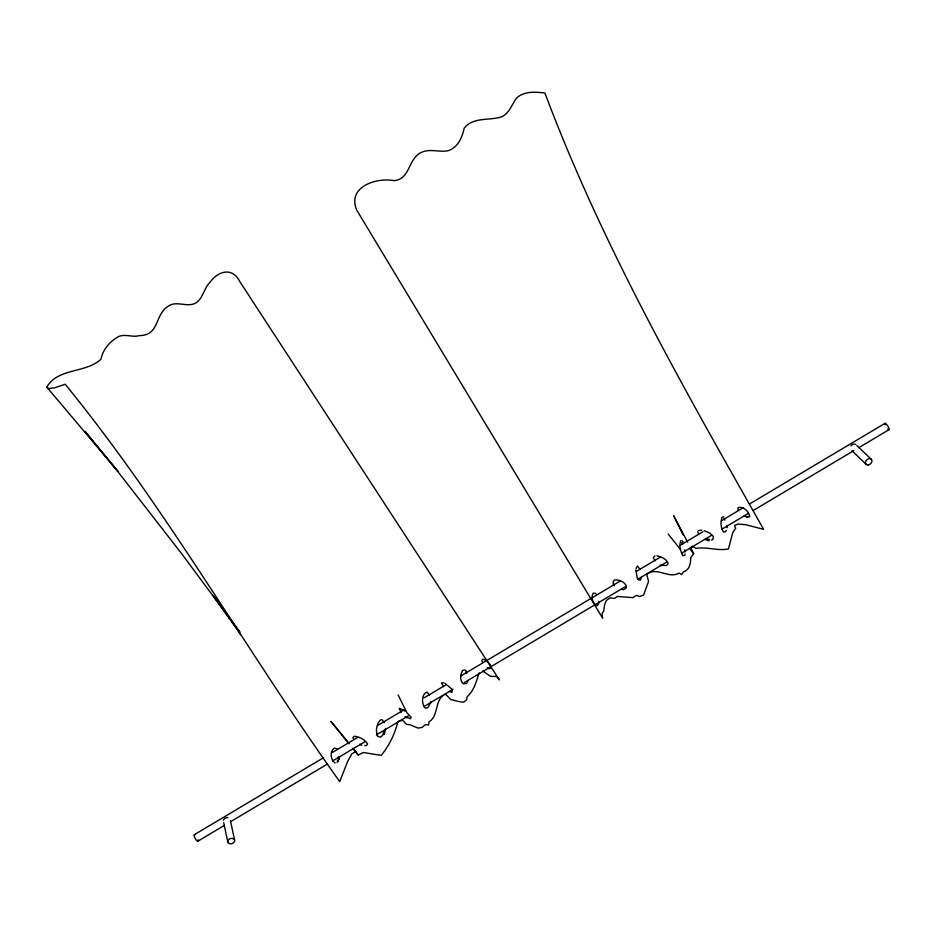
<?xml version="1.0" encoding="UTF-8"?>
<svg xmlns="http://www.w3.org/2000/svg" width="936" height="936" viewBox="0 0 936 936"><rect width="100%" height="100%" fill="white"/><g stroke="black" fill="none" stroke-linecap="round" stroke-linejoin="round"><path stroke-width="1.4" d="M635.79 569.767L637.369 578.647L638.469 579.899L640.458 580.109L641.441 577.301M338.048 758.897L338.142 757.013M339.37 759.143L339.581 756.463M430.537 703.591L430.747 701.626M385.644 728.465L384.298 734.409M598.081 603.556L597.694 605.475M636.035 568.351L637.51 566.046L640.236 569.615M479.127 672.879C476.447 681.08 473.955 690.908 467.122 696.723L466.643 699.847L463.589 702.175L459.728 701.801L450.462 699.332L445.665 694.161C434 698.981 439.253 715.865 429.004 721.808L428.618 725.002L425.587 724.569L422.077 727.459L418.076 728.091L409.98 724.721L406.715 724.429L402.831 720.451L399.052 720.755M468.07 680.683L466.584 683.526L463.144 683.795C459.67 680.355 460.009 673.943 462.934 670.211L465.309 670.024L466.467 671.182M397.741 721.691C395.132 733.812 388.99 745.746 381.233 755.41L363.297 752.485L358.301 755.083L352.802 748.344M429.647 704.223L428.08 707.499L425.33 708.236C421.446 704.586 421.235 693.4 427.261 692.16L429.39 695.155M685.117 554.065L684.707 555.411L682.847 555.574C680.308 551.55 678.928 545.138 680.8 540.68M338.715 759.014L337.1 762.442M747.115 517.187L747.63 516.625L747.115 517.187M383.116 733.765L383.982 731.238M742.927 507.92L742.248 508.4L742.868 508.037M726.16 530.361L725.611 531.765L723.563 532.046C720.638 527.927 720.439 521.914 721.948 517.198L723.703 516.777M240.763 634.865L213.502 596.033L239.897 632.233L182.391 554.662L119.211 473.359L85.001 431.367L117.994 471.428L46.8 387.13C57.833 367.731 85.703 373.429 100.959 359.237C102.878 349.397 109.992 341.219 118.685 336.504C125.377 333.625 132.502 337.674 139.405 335.615C160.126 335.427 154.311 314.262 168.585 305.978C177.618 299.894 189.154 309.208 197.87 301.45C203.51 296.209 204.305 287.843 209.886 282.461C217.994 270.867 232.362 266.924 239.628 281.291L499.391 679.875L496.56 676.424L490.698 676.389L482.836 671.089M383.701 734.081L380.636 737.182L377.559 736.234C375.465 730.946 376.389 723.668 380.718 719.772L382.122 719.667L384.345 722.627M693.67 553.609L690.768 557.622C690.686 563.238 689.692 570.024 683.409 571.884L681.677 574.599L678.974 573.054C668.772 579.407 656.534 566.034 646.741 574.458L648.59 581.361L643.523 595.132L639.428 596.536L636.515 595.331L632.759 597.613L617.514 596.443L614.355 598.432L610.038 597.893L606.434 600.444L604.597 604.668L603.767 610.798L602.047 613.7L602.725 618.38L356.628 209.945C347.08 186.755 376.26 177.314 394.068 180.625C409.43 179.419 408.307 160.723 418.93 153.832C427.998 147.478 438.469 152.662 448.157 150.731C458.09 147.338 462.138 137.475 464.209 128.138C472.434 117.515 487.258 120.311 498.888 117.608C509.067 115.385 511.29 104.773 516.871 97.777C524.558 90.979 535.462 91.903 544.916 93.015C602.222 245.805 683.479 387.738 763.624 529.343L745.758 524.722L737.896 523.996L734.596 525.564L735.684 528.384L732.771 532.502L728.442 548.929C717.795 551.164 706.972 546.577 696.197 548.379L692.301 546.273L690.23 549.315L693.67 553.609L690.335 547.291M858.792 447.665L889.2 429.565A3.744 0.842 57.3 0 0 887.761 426.032L887.012 424.956A3.908 0.877 57.3 0 0 885.117 423.259L884.859 423.411A3.744 0.842 57.3 0 0 885.14 424.78M224.418 825.376L197.73 841.265A3.685 1.018 61.2 0 1 195.203 838.445L194.641 837.287A3.838 1.065 61.2 0 1 194.185 834.772L323.575 757.704M332.362 752.474L357.493 737.51M377.594 725.529L403.978 709.827M424.078 697.846L445.431 685.129M460.5 676.155L620.053 581.127M636.375 571.405L660.254 557.189M680.343 545.208L702.959 531.742M721.808 520.521L743.161 507.803M749.443 504.059L885.117 423.259M230.701 821.632L327.425 764.045M332.455 761.05L365.11 741.605M376.424 734.877L409.079 715.432M424.16 706.458L453.047 689.247M464.35 682.519L625.143 586.79M637.708 579.302L666.596 562.103M681.677 553.129L711.816 535.181M721.867 529.191L748.25 513.49M753.269 510.494L853.772 450.661M711.571 540.072L713.033 539.3L713.29 536.363L709.699 533.099L704.293 530.712M358.301 755.083L355.715 751.737L351.924 753.679L347.502 761.764L339.733 781.618C246.156 650.637 167.216 509.301 65.216 384.263L54.417 387.855L48.578 388.58L46.8 387.13M654.978 555.855L653.269 557.54L655.036 560.769M698.314 530.595L701.766 530.127M623.75 589.692L626.207 587.89L626.523 586.521C624.885 581.888 619.047 579.29 614.32 580.027L613.103 581.981L613.642 583.526M399.192 708.458L401.287 712.214M364.701 745.547L366.292 745.664L367.602 743.956C364.993 739.405 359.319 736.784 354.217 736.246L352.93 737.638L353.574 739.019M597.039 605.627L596.103 605.475C592.722 602.831 590.71 596.969 593.248 593.178L595.483 593.272L596.524 594.535M656.932 555.832C661.307 556.861 666.783 558.932 668.199 563.647L666.432 565.613L662.091 565.157M707.078 538.972L709.547 539.569M709.207 540.856L704.738 539.382M335.17 762.828L334.445 762.641C330.478 759.248 329.659 751.011 334.515 748.039L337.323 749.011M621.492 589.329L622.896 589.75M399.801 708.318L404.855 711.091M660.126 565.04L661.928 565.812M443.793 682.859L441.464 682.835L443.57 686.743M359.635 744.284L361.764 745.255M489.434 668.245L491.33 668.561C490.955 664.326 486.802 659.646 482.45 659.19L481.853 660.945L482.578 662.407M449.502 691.575L452.088 692.254L451.842 689.118L445.021 683.397M744.237 515.689L747.653 517.28L749.666 516.602C749.373 511.723 743.067 505.803 738.048 507.675L738.106 510.295M407.324 717.421L410.354 718.731L411.208 717.292L406.926 712.729L398.186 695.003M487.328 667.567L489.177 668.866M405.066 716.508L406.867 717.9M856.896 445.571L871.217 459.225M851.971 450.684L866.186 464.396M348.356 742.728L330.853 721.34L349.151 743.839M352.954 748.367L355.715 751.737M668.187 534L680.636 549.701M613.068 583.865L614.437 585.644M682.168 540.669L683.069 541.944M687.667 542.236L673.639 515.713L683.21 535.1M465.917 671.58L466.771 673.312M681.841 542.494L682.683 544.448M724.09 518.287L724.803 520.24M697.741 531.671L698.151 533.169M230.455 820.743L234.62 840.13A3.557 2.632 -16.5 0 1 230.081 843.769A3.557 2.632 -16.5 0 1 228.899 839.358A3.557 2.632 -16.5 0 1 234.62 840.13M223.716 822.615L227.787 842.049M684.754 549.771L685.105 552.029M598.654 601.31L598.759 603.65M727.085 525.517L727.108 527.787M850.976 445.864A3.557 2.679 -41.6 0 1 853.995 444.062M855.036 444.144A3.557 2.679 -41.6 0 1 855.878 444.6M194.524 834.725A3.685 1.018 61.2 0 1 195.027 834.959M198.081 839.779A3.838 1.065 61.2 0 1 198.163 841.218M888.943 429.718A3.908 0.877 57.3 0 1 887.796 428.887M223.4 820.31A3.498 2.621 -16.3 0 1 227.893 817.631M337.51 760.746L338.422 760.851L337.51 760.746M868.093 464.935A3.615 2.703 -41.4 0 0 871.767 459.985A3.615 2.703 -41.4 0 0 866.233 460.512A3.615 2.703 -41.4 0 0 868.093 464.935"/></g></svg>
